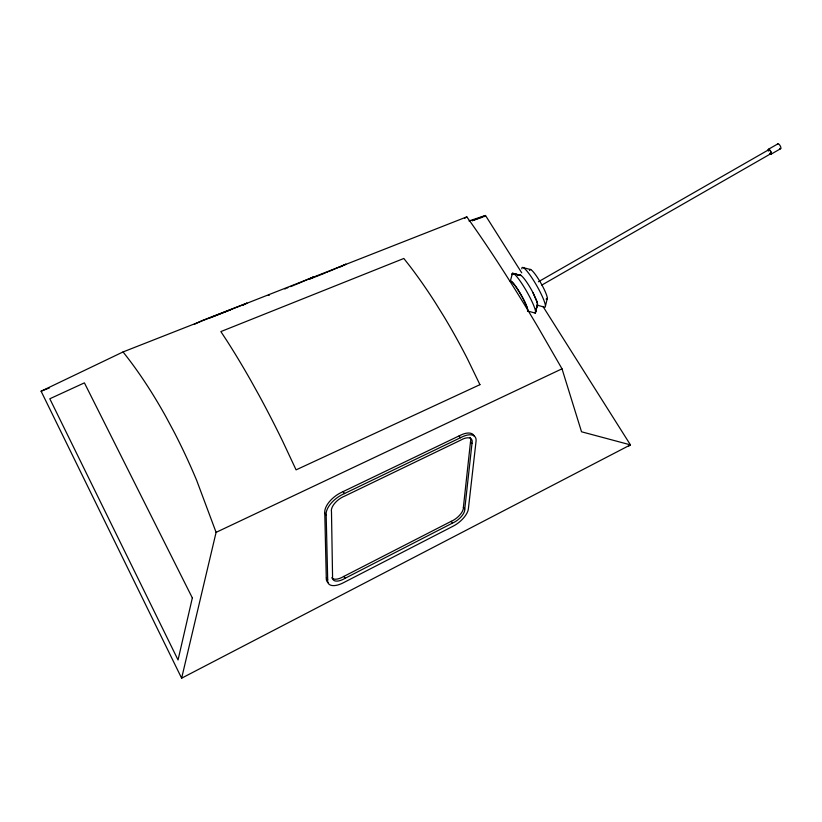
<?xml version="1.0" encoding="UTF-8"?>
<svg xmlns="http://www.w3.org/2000/svg" width="822" height="822" viewBox="0 0 822 822"><rect width="100%" height="100%" fill="white"/><g stroke="black" fill="none" stroke-linecap="round" stroke-linejoin="round"><path stroke-width="1.23" d="M474.222 436.174A18.238 9.052 -40.1 0 0 460.937 435.013L341.13 492.553A19.296 9.843 -36.7 0 0 324.752 511.931L326.303 579.109A18.166 8.59 -36.2 0 0 328.142 582.654M327.69 579.716L327.598 581A18.187 8.58 -36.3 0 0 343.062 582.911L453.415 526.029A17.19 7.953 -39.1 0 0 468.365 508.972L476.072 441.054A18.259 9.042 -40.1 0 0 462.426 436.78L342.538 494.474A19.317 9.823 -36.7 0 0 326.139 513.873L327.69 579.716L326.396 577.815M331.769 577.794A12.947 6.134 -36.2 0 0 343.863 576.397L451.155 521.343A12.248 5.682 -39.1 0 0 463.382 507.369L470.503 441.815A12.998 6.463 -40.1 0 0 469.958 437.396M471.972 443.561A13.018 6.453 -40.1 0 0 460.793 440.109L344.85 496.026A13.779 7.008 -36.7 0 0 331.482 511.818L332.561 576.643A12.967 6.124 -36.3 0 0 345.158 578.267L452.511 523.08A12.258 5.672 -39.1 0 0 464.759 509.095L471.972 443.561L470.503 441.815M181.631 678.181L216.094 532.358L196.705 480.469A280.775 110.107 70.7 0 0 174.007 431.827L165.89 416.703A280.775 110.107 70.7 0 0 123.033 351.95L41.1 391.21L181.631 678.181L630.433 444.866L542.931 306.38M545.428 306.133L547.308 298.365M535.605 311.99L537.516 304.232L537.198 302.434M520.11 275.349L517.829 275.154L520.922 275.432L512.394 273.407L510.339 281.175A17.17 2.415 60.2 0 1 520.922 294.646A17.17 2.415 60.2 0 1 527.467 310.922A17.139 2.415 60.2 0 0 520.912 294.656A17.139 2.415 60.2 0 0 510.349 281.206M537.516 304.232L535.235 313.059L537.218 305.065A17.17 2.569 60.2 0 0 536.304 299.804L532.995 292.694A17.128 2.569 60.2 0 0 520.932 275.442L513.442 273.5M484.004 216.72L485.504 215.498L521.734 272.842M464.779 218.282L466.804 216.864A234.188 27.558 59.9 0 1 504.965 273.438L513.113 286.303A234.188 27.558 59.9 0 1 537.824 326.837L562.012 368.811L581.534 431.786L630.433 444.866L628.748 446.017M768.375 149.306L777.848 143.881M538.41 281.761L768.652 149.779M541.801 285.08L770.902 153.663M771.17 154.125L780.633 148.7M194.393 324.32L202.243 320.539L246.919 303.113L243.158 305.126M309.062 279.161L313.346 276.983L297.194 283.97M340.493 266.831L345.959 264.16L328.553 271.64M216.094 532.358L562.012 368.811M284.844 288.995L285.522 288.686M210.494 317.754L211.593 317.302M296.372 284.33L295.283 284.782M286.847 288.121L287.854 287.71M327.505 272.082L326.529 272.472M41.1 391.21L49.443 387.912M472.393 220.676L485.504 215.498L468.982 220.964M123.033 351.95L466.804 216.864M290.567 286.631L294.101 285.244M309.473 279.182L325.389 272.925M229.102 310.408L212.775 316.83M229.461 310.274L230.633 309.863M268.352 295.417L269.431 295.047M472.177 220.656L482.822 217.111M520.12 275.36L520.942 275.462L512.394 273.407M523.254 267.653L530.735 269.606M527.693 311.024L534.084 312.781A22.893 3.319 60.2 0 0 526.614 291.307A22.893 3.319 60.2 0 0 512.127 274.651M537.434 305.219L543.804 306.986A22.882 3.524 60.2 0 0 536.561 285.378A22.882 3.524 60.2 0 0 521.847 268.866M459.056 435.999L460.546 437.777M463.382 507.369L464.759 509.095M451.155 521.343L452.511 523.08M343.185 491.659L344.593 493.58M324.926 513.267L326.303 515.209M343.863 576.397L345.158 578.267M532.985 292.673L537.187 302.414M768.323 150.981A2.785 1.028 60.2 0 1 769.269 149.522A2.785 1.028 60.2 0 1 771.416 153.221A2.785 1.028 60.2 0 1 769.721 153.385M768.488 150.652A2.24 0.832 60.2 0 1 769.474 150.036A2.24 0.832 60.2 0 1 771.067 152.779A2.24 0.832 60.2 0 1 770.07 153.395M529.625 270.5A17.128 2.713 60.2 0 1 540.722 282.83A17.128 2.713 60.2 0 1 546.085 299.064M777.663 144.107A2.785 1.048 60.2 0 1 779.462 144.764A2.785 1.048 60.2 0 1 780.9 147.95A2.785 1.048 60.2 0 1 779.595 148.381M192.338 597.913L178.045 659.963L49.803 398.773L84.409 382.867L192.338 597.913M479.935 384.665L296.084 469.865L282.871 441.661A274.312 62.924 65.7 0 0 259.053 395.331L250.957 380.761A273.932 62.852 65.7 0 0 226.78 340.596L220.861 331.585L403.838 258.468L410.157 266.523A257.707 90.954 65.4 0 1 435.424 302.825L443.675 316.1A258.221 91.098 65.4 0 1 467.307 358.598L479.935 384.665"/></g></svg>
